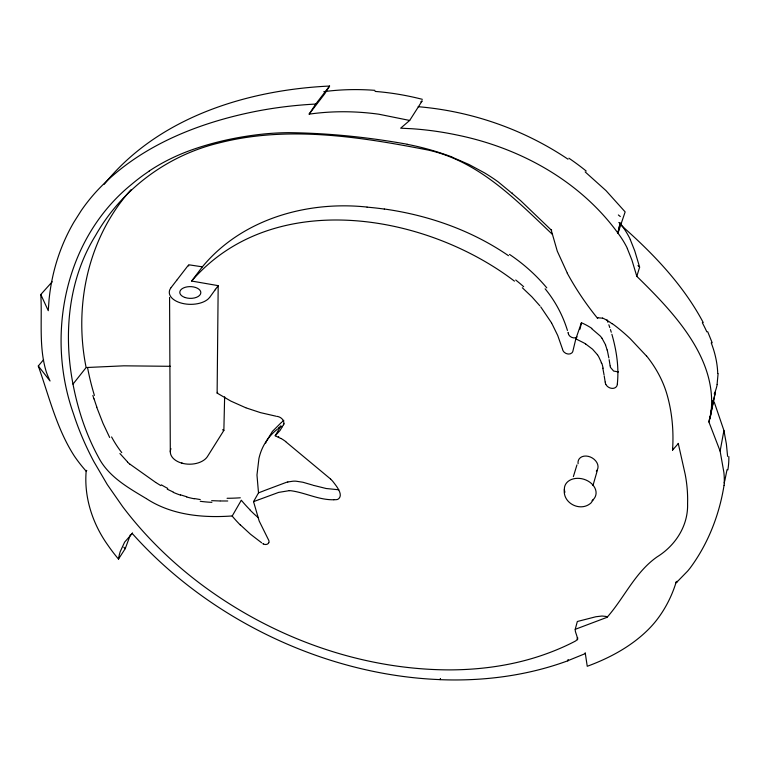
<?xml version="1.0" encoding="UTF-8"?>
<svg xmlns="http://www.w3.org/2000/svg" width="766" height="766" viewBox="0 0 766 766"><rect width="100%" height="100%" fill="white"/><g stroke="black" fill="none" stroke-linecap="round" stroke-linejoin="round"><path stroke-width="1.15" d="M52.222 281.773L40.799 294.508C42.312 320.351 38.559 347.027 46.362 372.085A89.316 63.645 35.7 0 0 47.856 375.991L50.039 380.989L38.3 366.004L43.585 359.704M718.096 373.626L717.081 384.408M170.311 451.94L169.573 297.409M170.942 448.665A19.322 12.4 -0.1 0 0 183.285 463.516A19.322 12.4 -0.1 0 0 207.327 456.756L223.864 430.425L224.639 396.778M245.8 407.771L230.825 401.087L217.123 393.082L218.186 285.651L191.634 281.045L202.368 266.846C241.778 219.086 307.08 200.654 367.058 207.069M618.832 222.485A178.468 145.751 21.2 0 1 621.025 224.16L620.939 223.95M618.009 233.113L620.134 223.097A12.744 11.069 14.7 0 1 620.881 223.873M86.778 470.362L86.165 471.224C83.954 497.402 92.59 523.695 107.709 544.952A158.303 109.615 29.5 0 0 118.491 559.075L125.222 548.676L130.479 534.572M678.226 443.351A8.081 1.838 -59.4 0 1 678.274 443.581L672.548 450.121C673.86 430.961 672.088 411.447 666.573 393.025A128.133 101.122 18.8 0 0 646.542 355.922M617.339 383.871C619.081 367.182 616.496 350.311 611.871 334.273M617.319 384.015L617.252 384.618A7.105 5.362 31.8 0 1 616.927 385.796L616.707 386.198A7.086 5.343 31.8 0 1 616.324 386.725L615.969 387.108A6.884 5.19 31.5 0 1 615.041 387.759L614.581 387.969A6.674 5.017 30.9 0 1 612.695 388.372L612.139 388.352A6.463 4.835 30.5 0 1 611.412 388.285L610.923 388.19A5.984 4.481 30.4 0 1 608.922 387.443A6.032 4.519 30.4 0 1 606.069 384.752L605.839 384.369M724.042 485.328C719.351 514.867 708.071 543.774 690.233 567.893A166.136 125.241 18.3 0 1 687.581 571.149L676.818 582.179M577.526 639.792L577.621 639.035A11.021 2.662 -89.3 0 0 577.717 637.752M727.03 469.663L724.99 479.775M585.205 652.709L587.244 666.286C610.09 657.879 632.17 645.977 649.348 628.465A177.645 129.722 20 0 0 656.405 620.403C665.395 608.884 672.108 595.584 676.311 581.614A6.434 3.686 -28.6 0 1 676.397 582.284M714.161 401.92L723.927 430.502L720.117 451.088L723.86 472.258A115.877 88.741 15.5 0 1 724.129 485.338M581.107 324.152L581.327 323.013L575.85 338.859L572.853 351.278A7.976 6.071 26.7 0 1 572.767 351.537L572.642 351.824A5.86 4.452 27.2 0 1 571.963 352.781L571.675 353.04A5.362 4.069 27 0 1 562.953 350.646L562.943 350.445A5.726 4.357 27 0 1 562.694 349.765L562.598 349.43M712.83 402.667L713.433 400.091M720.117 451.088L708.923 422.009L709.488 419.203M709.776 417.805L710.053 416.417M710.618 413.64L710.896 412.252M711.174 410.873L711.729 408.125M712.007 406.756L712.552 404.027M676.905 582.16L677.087 581.27M709.833 419.222L715.358 392.125L708.923 422.009M580.992 324.717L580.504 326.967M710.063 418.428C720.796 361.533 674.568 313.284 636.814 276.335L631.902 260.038L627.325 248.538M672.548 450.121L672.969 448.311M580.245 328.087L579.977 329.208M724.837 480.397L724.186 482.896M149.217 171.086L143.52 175.041A302.771 231.591 28.2 0 0 131.426 184.51C64.966 238.437 45.5 334.713 73.44 413.659A334.522 254.973 26.8 0 0 93.845 461.601L107.278 484.562L122.665 506.652A334.397 254.858 26.8 0 0 200.749 584.037C272.141 637.494 360.365 669.743 449.91 669.896C482.427 669.762 515.154 665.041 545.823 653.992C553.502 651.234 561.057 648.113 568.42 644.589C570.871 643.421 573.294 642.195 575.687 640.922C579.766 639.007 574.72 632.898 575.218 629.326L577.334 621.504L595.881 616.745L601.952 616.027L605.858 616.41M592.951 485.587L597.413 470.113M636.814 276.335L639.62 267.142L634.775 250.942L630.246 239.509M573.37 476.596L576.951 464.914M597.729 317.507L597.442 318.359A2.308 1.915 15.7 0 1 598.15 317.813L602.449 318.168M620.134 223.097L617.846 232.988C579.69 180.594 519.482 147.647 456.622 134.94A276.095 218.358 24.9 0 0 411.601 128.717L400.647 128.19L409.676 120.454L422.19 100.863L420.831 101.859M568.228 659.756L567.922 660.675L585.013 653.704M713.366 399.976L712.744 401.595M714.745 392.623L714.228 393.925M268.799 542.644L268.866 542.452A4.184 3.351 25.5 0 0 268.971 541.131L268.837 540.557A4.625 3.706 25.5 0 0 268.493 539.819L259.167 520.985L253.546 501.634L258.506 492.873L256.974 475.025L258.937 458.47A99.025 78.065 28.1 0 1 259.329 456.871C262.068 445.965 268.493 436.132 277.369 429.219M265.649 443.083L266.147 441.905M266.415 441.312L272.437 431.363L281.352 422.497M567.319 273.136L557.284 251.171L551.185 229.972L520.784 200.797L512.31 193.559L512.54 193.07M284.052 423.751L280.03 430.502L275.205 435.777L280.844 438.497M278.364 437.175L278.719 436.563M241.233 500.37L232.242 515.949C202.99 518.075 171.871 515.221 146.699 498.838M275.205 435.777L280.806 426.116L282.3 426.719M329.581 86.041L324.774 93.73L309.167 114.096L315.726 104.09L329.581 86.041C246.633 89.976 157.959 117.485 104.224 184.3M217.123 393.082L217.621 392.326M593.372 499.489L591.093 502.86C580.8 512.425 562.407 503.415 564.37 489.273M170.789 287.978L169.851 289.634A21.017 11.749 1 0 0 182.241 303.346A21.017 11.749 1 0 0 208.103 299.056L209.616 297.467M209.807 297.208L215.035 289.998M215.141 289.854L215.572 289.261M215.677 289.117L218.186 285.651M676.014 582.821L676.455 582.265M170.962 287.757L176.735 280.26M176.85 280.126L188.206 265.4M146.296 498.589C128.2 487.722 108.418 476.711 98.393 457.101C85.993 434.399 77.873 409.465 72.99 384.111L86.127 367.546C73.574 305.433 88.061 237.546 130.976 189.767M191.634 281.045C272.916 187.182 425.369 213.111 514.465 281.151M280.806 426.116L278.996 427.773M283.832 420.295L281.917 422.009M278.872 427.878L278.135 428.539M512.31 193.559L498.139 181.848A154.646 126.974 28 0 0 484.447 172.829L468.936 164.479L451.729 157.02M264.49 490.537L286.522 482.283A47.712 38.29 26.7 0 1 287.805 482.015M264.04 490.738L258.506 492.873M259.348 499.499L278.613 492.404L289.27 490.652M259.052 499.623L253.546 501.634M575.218 629.326L607.084 617.31C624.367 597.71 635.091 572.307 657.027 556.939C675.507 545.497 688.328 525.677 687.581 503.54A206.514 155.785 21.1 0 0 685.187 474.317L678.283 443.562M287.786 481.977L293.043 481.192A24.455 19.504 26 0 1 295.954 481.182L302.886 482.245L312.988 485.184M618.497 371.95L613.643 371.07L610.454 367.374A5.946 4.462 30.7 0 1 610.339 366.981L610.157 366.014M86.376 367.527L123.814 365.822L170.521 366.311M227.741 500.993L220.349 500.974M338.773 489.78L326.153 488.507L313.677 485.405M333.785 499.758C318.828 500.093 305.347 492.634 290.821 490.719A24.665 19.14 26.6 0 0 289.27 490.661M219.919 500.974L211.675 500.667M418.179 106.704C471.463 111.175 523.638 129.32 567.999 159.204M384.293 209.003C428.414 215.217 471.665 230.365 508.49 255.7M200.252 499.556L194.334 498.551M202.368 266.846L188.695 264.768L188.733 266.003M276.871 416.35L277.704 416.503A6.616 5.075 26.6 0 1 282.032 418.878L282.415 419.299A6.722 5.151 26.6 0 1 283.832 423.464L283.707 424.115A6.76 5.18 26.6 0 1 283.449 424.776M275.99 416.197L260.469 412.635L246.183 407.914M407.263 144.247C368.207 137.219 328.48 133.112 288.772 132.662A282.29 217.295 28.7 0 0 263.772 134.002C239.04 136.578 214.509 141.767 191.069 150.126A267.133 205.298 29.7 0 0 149.179 171.038M183.074 463.468L181.532 463.066M409.676 120.454L378.854 114.22A239.777 191.5 28.5 0 0 309.177 114.153M186.741 496.77L180.45 494.836M606.021 616.477L606.184 616.544A9.508 4.768 -40.4 0 1 606.49 616.716L606.72 616.879A6.645 3.332 -40.4 0 1 606.969 617.128L606.998 617.176M575.85 338.859L583.922 342.919A47.636 36.471 27.4 0 1 585.693 344.011M173.394 492.117L167.247 489.196M222.523 429.803L223.864 430.425M263.284 543.898L262.834 543.611M160.822 485.606L156.092 482.685M585.693 344.011L592.539 349.191L597.394 354.696M155.699 482.436L130.067 464.244M591.639 328.643L600.123 335.901A26.58 20.108 29.7 0 1 602.047 338.294M261.656 542.797L250.482 534.228L240.342 524.863M612.12 323.587L613.489 324.564A99.293 79.396 18.3 0 1 615.768 326.259L616.707 326.986A165.849 129.435 20.2 0 1 630.246 338.716L646.456 355.97M285.68 441.666L330.673 479.104M585.186 171.929L606.011 190.629L625.152 211.904L617.951 233.132A99.666 84.116 20.3 0 1 627.431 248.5M552.487 234.444C516.15 200.041 479.056 161.406 428.223 150.069C359.752 136.75 287.365 125.27 218.616 143.06C167.132 155.479 121.574 189.432 95.501 235.593C68.174 279.638 63.339 334.033 72.99 384.111M522.316 287.719L531.891 296.844L539.896 305.845M621.571 225.683C653.274 253.661 683.262 284.895 703.236 322.543M637.973 265.611L639.62 267.142M127.549 461.946L119.927 453.529M250.262 510.3L253.709 513.641A122.33 97.014 26.3 0 0 258.535 517.902M123.833 547.211L125.222 548.676M545.105 288.782C555.187 301.038 562.799 315.286 567.443 330.452M540.758 306.917L551.539 322.859M602.038 338.304L605.647 345.016M551.683 323.118L557.744 335.537L562.512 349.133M109.672 437.491L103.027 423.387L96.698 407.186M40.799 294.508L48.268 310.69L49.081 299.449A318.8 243.521 28.3 0 1 73.814 222.312L81.234 210.583A302.771 231.284 29.1 0 1 96.583 191.289C137.717 146.928 196.278 123.336 254.561 111.606A425.551 318.235 24.2 0 1 315.716 104.052M707.717 331.726L712.198 342.814M607.026 319.834L607.945 322.285M608.836 324.765L609.784 327.551M601.358 362.806L601.549 363.371M610.445 329.581L611.268 332.233M93.902 398.847L92.868 395.495M38.3 366.004C49.11 396.462 56.646 428.682 74.369 456.105A122.55 86.606 33.1 0 0 86.185 471.205M568.018 332.377L568.171 332.904M568.228 333.105L568.477 333.966A4.826 3.658 28.6 0 0 568.592 334.273M607.256 350.005L608.855 357.923M602.832 368.197L604.048 374.871M723.927 430.502L726.379 444.002L727.604 456.354M610.109 365.727L609.133 359.666M605.169 381.937L604.221 375.982M605.207 382.129L605.312 382.761A6.913 5.218 30 0 0 605.801 384.302M118.491 559.075A104.387 68.816 28.5 0 1 120.205 551.673L124.628 542.137L132.259 533.509A350.254 267.238 26.8 0 0 440.057 679.624A8.407 4.414 76.9 0 0 440.402 678.791M131.934 533.758A9.096 1.551 -48.8 0 1 132.518 532.887M440.278 678.935A8.56 4.481 76.5 0 1 440.096 679.672A350.359 267.315 26.8 0 0 567.865 660.761M567.817 660.857A4.931 0.814 -65.7 0 1 567.941 660.043M323.817 91.671A230.968 170.119 26.2 0 1 374.9 90.35M375.072 91.422A217.324 155.555 24.6 0 1 422.334 99.321M728.83 456.565A98.172 76.552 30.9 0 1 727.834 469.922M717.206 384.455A88.511 64.612 31.4 0 1 714.812 392.652M711.221 342.871A116.758 84.442 34.1 0 1 717.732 373.53M702.326 322.725A181.015 133.763 32.3 0 1 706.836 331.841M568.889 158.189A174.907 112.688 29.1 0 1 586.249 171.086M618.353 214.959A173.652 121.009 32.5 0 1 620.316 216.548M620.929 224.237A98.747 83.753 20.2 0 1 630.351 239.48M551.281 229.963A8.617 2.212 84.6 0 1 551.683 230.145M268.742 542.711A4.184 3.342 25.3 0 1 263.293 543.937M240.237 524.94A129.09 100.796 26.5 0 1 232.127 516.006M515.719 280.002A153.487 114.306 26.3 0 1 523.666 286.695M333.775 499.719A20.902 16.048 26.5 0 0 335.805 499.681L336.159 499.671A10.542 8.11 26.7 0 0 337.777 499.384C344.547 495.267 335.834 485.376 332.626 481.153A46.649 35.878 26.7 0 0 330.625 479.133M280.921 438.391A42.963 33.168 26.3 0 1 285.756 441.58M601.875 363.352A66.288 51.504 25.8 0 1 603.101 368.207M601.387 362.806A46.525 35.878 26.8 0 0 600.889 361.389L598.878 357.1A28.399 21.812 27.1 0 0 597.432 354.687M94.409 395.419A323.731 249.764 27.6 0 1 87.573 367.613M581.423 322.745A50.384 39.028 29.5 0 1 591.831 328.384M605.475 345.026A52.27 39.401 30.2 0 1 607.074 350.005M240.313 497.795A167.591 121.516 18 0 1 227.071 498.283M250.386 510.213A126.926 100.356 26.5 0 1 241.367 500.294M96.861 407.167A312.806 242.841 26.5 0 1 94.065 398.837M121.765 452.629A118.194 95.616 19.4 0 1 111.587 436.936M129.971 464.32A71.161 58.647 15.4 0 1 127.539 462.099M167.744 488.411A102.673 80.334 20.3 0 1 161.387 484.859M180.364 495.095A76.83 61.261 19.6 0 1 173.279 492.356M194.305 498.79A85.428 66.843 19.7 0 1 186.693 497.01M211.895 502.343A111.865 86.491 19.7 0 1 200.252 501.299M597.557 318.302A377.858 323.166 -10.6 0 1 567.252 273.165M602.526 318.014A39.449 32.258 16.5 0 1 611.977 323.731M407.263 144.343A229.111 182.184 27.4 0 1 451.768 156.896M564.915 492.27A16.153 12.208 16.8 0 1 583.845 479.248A16.153 12.208 16.8 0 1 592.108 500.61M578.081 463.717A10.59 7.957 29.4 0 1 590.327 456.996A10.59 7.957 29.4 0 1 596.341 471.128M367.067 207.146A278.604 217.965 27.4 0 1 384.302 209.07M509.514 254.408A148.106 116.422 26.7 0 1 546.79 287.872M577.162 336.944A5.352 4.069 28.5 0 1 568.583 334.57M184.979 297.495A10.504 5.869 1 0 0 200.826 292.698A10.504 5.869 1 0 0 185.161 287.317A10.504 5.869 1 0 0 184.979 297.495"/></g></svg>
